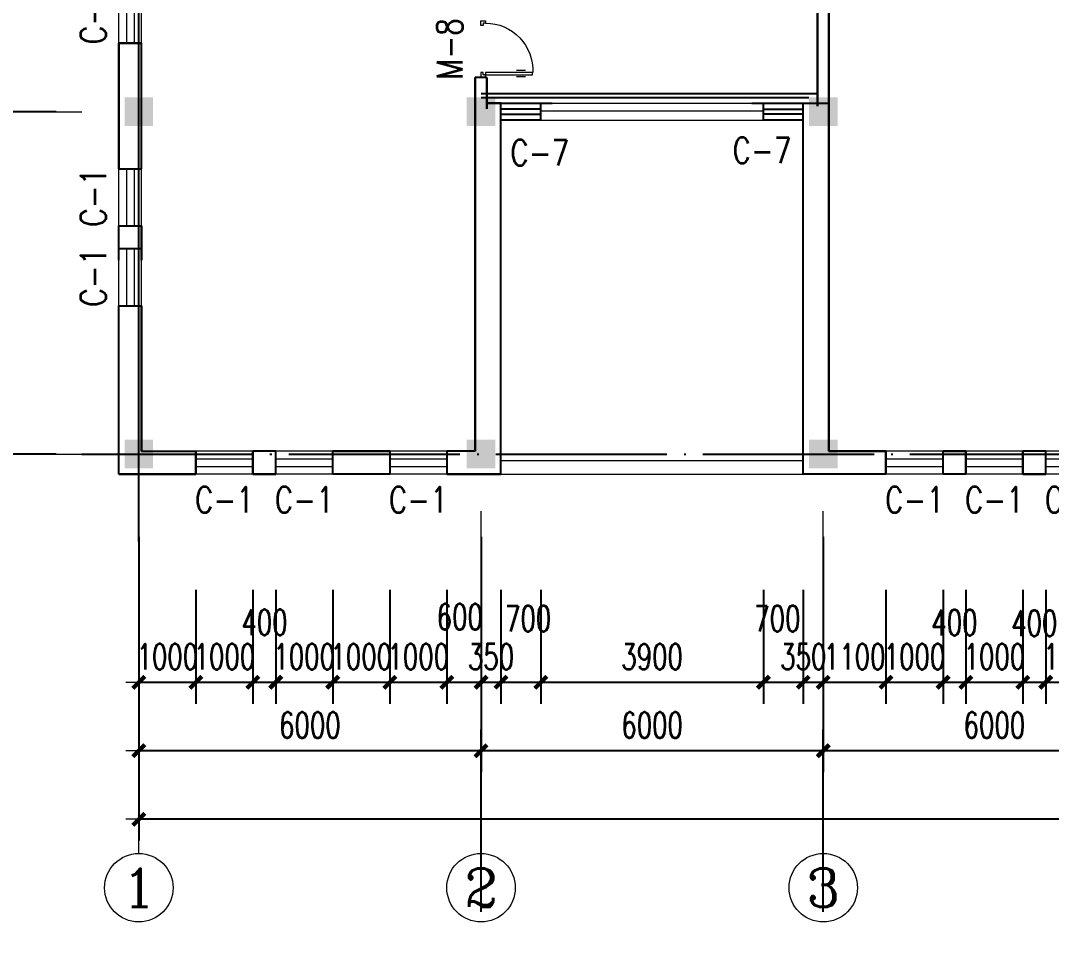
# Model space of a CAD drawing. Extents: x -220435 to 246757, y -381552 to -223577.
# Drawn here: x -38169 to -20097, y -356150 to -340082 of the extents above; entities that cross this region are included whole.
import ezdxf
from ezdxf.enums import TextEntityAlignment as Align

# ---------------------------------------------------------------- set-up
doc = ezdxf.new("R2010")
doc.units = 0
doc.header["$LTSCALE"] = 1500
doc.header["$MEASUREMENT"] = 0
doc.linetypes.add('DOTE', pattern=[2.42, 2, -0.2, 0.02, -0.2])
doc.layers.get('0').update_dxf_attribs({"linetype": 'CONTINUOUS'})
doc.layers.get('DEFPOINTS').update_dxf_attribs({"linetype": 'CONTINUOUS'})
for name, color, linetype in [('AXIS_TEXT', 7, 'CONTINUOUS'), ('COLUMN', 7, 'CONTINUOUS'), ('DOTE', 7, 'DOTE'), ('PUB_WALL', 7, 'CONTINUOUS'), ('WALL', 7, 'CONTINUOUS'), ('WINDOW_TEXT', 7, 'CONTINUOUS')]:
    doc.layers.add(name, color=color, linetype=linetype)
doc.layers.add('PUB_DIM', color=7, linetype='CONTINUOUS', lineweight=0)
doc.layers.add('WINDOW', color=7, linetype='CONTINUOUS', lineweight=0)
doc.styles.add('_SIMPLEX', font='SIMPLEX.shx', dxfattribs={"width": 0.8})
doc.styles.add('COMPLEX', font='COMPLEX')
doc.styles.add('DIM_FONT', font='TXT.shx', dxfattribs={"width": 0.7})
doc.styles.add('SIMPLEX', font='SIMPLEX.SHX')
doc.dimstyles.new('DIMN150', dxfattribs={"dimscale": 1.5, "dimtxt": 300, "dimasz": 1, "dimexe": 250, "dimexo": 300, "dimgap": 150, "dimtad": 1, "dimdec": 0, "dimzin": 0, "dimdsep": 46, "dimtxsty": 'DIM_FONT', "dimblk": '_DIMX', "dimcen": 0.09, "dimclrt": 7, "dimadec": 0, "dimazin": 0, "dimtfac": 1, "dimtdec": 0, "dimtix": 1, "dimtmove": 2, "dimatfit": 3, "dimldrblk": '_DIMX', "dimfxl": 1, "dimtolj": 1, "dimtzin": 0, "dimarcsym": 0})

# ---------------------------------------------------------------- blocks, each defined once
blk = doc.blocks.new('_DIMX')
blk.add_line((-150, 0), (150, 0))
at = {"const_width": 50}
blk.add_lwpolyline([(-70, -70), (70, 70)], dxfattribs=at)
blk = doc.blocks.new('*D920')
at = {"layer": 'DEFPOINTS', "color": 0, "lineweight": 20}
for p in [(-21597, -349609), (-20597, -349609), (-20597, -351679)]:
    blk.add_point(p, dxfattribs=at)
at = {"layer": 'PUB_DIM', "color": 0, "lineweight": -2}
for p, q in [((-21597, -350059), (-21597, -352054)), ((-20597, -350059), (-20597, -352054)), ((-21599, -351679), (-21600, -351679)), ((-21597, -351679), (-20597, -351679)), ((-20596, -351679), (-20594, -351679))]:
    blk.add_line(p, q, dxfattribs=at)
at = {"layer": 'PUB_DIM', "color": 0, "lineweight": -2, "xscale": 1.5, "yscale": 1.5, "zscale": 1.5}
blk.add_blockref('_DIMX', (-21597, -351679), dxfattribs=at)
at = {"layer": 'PUB_DIM', "color": 0, "lineweight": -2, "xscale": 1.5, "yscale": 1.5, "zscale": 1.5, "rotation": 180}
blk.add_blockref('_DIMX', (-20597, -351679), dxfattribs=at)
at = {"layer": 'PUB_DIM', "color": 7, "insert": (-21097, -351229), "char_height": 450, "attachment_point": 5, "style": 'DIM_FONT'}
blk.add_mtext('\\A1;1000', dxfattribs=at)
blk = doc.blocks.new('*D921')
at = {"layer": 'DEFPOINTS', "color": 0, "lineweight": 20}
for p in [(-21997, -349609), (-21597, -349609), (-21597, -351679)]:
    blk.add_point(p, dxfattribs=at)
at = {"layer": 'PUB_DIM', "color": 0, "lineweight": -2}
for p, q in [((-21997, -350059), (-21997, -352054)), ((-21597, -350059), (-21597, -352054)), ((-21999, -351679), (-22000, -351679)), ((-21997, -351679), (-21597, -351679)), ((-21596, -351679), (-21594, -351679))]:
    blk.add_line(p, q, dxfattribs=at)
at = {"layer": 'PUB_DIM', "color": 0, "lineweight": -2, "xscale": 1.5, "yscale": 1.5, "zscale": 1.5}
blk.add_blockref('_DIMX', (-21997, -351679), dxfattribs=at)
at = {"layer": 'PUB_DIM', "color": 0, "lineweight": -2, "xscale": 1.5, "yscale": 1.5, "zscale": 1.5, "rotation": 180}
blk.add_blockref('_DIMX', (-21597, -351679), dxfattribs=at)
at = {"layer": 'PUB_DIM', "color": 7, "insert": (-21797, -350632), "char_height": 450, "attachment_point": 5, "style": 'DIM_FONT'}
blk.add_mtext('\\A1;400', dxfattribs=at)
blk = doc.blocks.new('*D923')
at = {"layer": 'DEFPOINTS', "color": 0, "lineweight": 20}
for p in [(-24097, -348679), (-18097, -348679), (-24097, -352879)]:
    blk.add_point(p, dxfattribs=at)
at = {"layer": 'PUB_DIM', "color": 0, "lineweight": -2}
for p, q in [((-24097, -349129), (-24097, -353254)), ((-18097, -349129), (-18097, -353254)), ((-18099, -352879), (-24096, -352879))]:
    blk.add_line(p, q, dxfattribs=at)
at = {"layer": 'PUB_DIM', "color": 0, "lineweight": -2, "xscale": 1.5, "yscale": 1.5, "zscale": 1.5, "rotation": 180}
blk.add_blockref('_DIMX', (-24097, -352879), dxfattribs=at)
at = {"layer": 'PUB_DIM', "color": 0, "lineweight": -2, "xscale": 1.5, "yscale": 1.5, "zscale": 1.5}
blk.add_blockref('_DIMX', (-18097, -352879), dxfattribs=at)
at = {"layer": 'PUB_DIM', "color": 7, "insert": (-21097, -352429), "char_height": 450, "attachment_point": 5, "style": 'DIM_FONT'}
blk.add_mtext('\\A1;6000', dxfattribs=at)
blk = doc.blocks.new('*D926')
at = {"layer": 'DEFPOINTS', "color": 0, "lineweight": 20}
for p in [(-36097, -348679), (5903, -348679), (-36097, -354079)]:
    blk.add_point(p, dxfattribs=at)
at = {"layer": 'PUB_DIM', "color": 0, "lineweight": -2}
for p, q in [((-36097, -349129), (-36097, -354454)), ((5903, -349129), (5903, -354454)), ((5901, -354079), (-36096, -354079))]:
    blk.add_line(p, q, dxfattribs=at)
at = {"layer": 'PUB_DIM', "color": 0, "lineweight": -2, "xscale": 1.5, "yscale": 1.5, "zscale": 1.5, "rotation": 180}
blk.add_blockref('_DIMX', (-36097, -354079), dxfattribs=at)
at = {"layer": 'PUB_DIM', "color": 0, "lineweight": -2, "xscale": 1.5, "yscale": 1.5, "zscale": 1.5}
blk.add_blockref('_DIMX', (5903, -354079), dxfattribs=at)
at = {"layer": 'PUB_DIM', "color": 7, "insert": (-15097, -353629), "char_height": 450, "attachment_point": 5, "style": 'DIM_FONT'}
blk.add_mtext('\\A1;42000', dxfattribs=at)
blk = doc.blocks.new('*D927')
at = {"layer": 'DEFPOINTS', "color": 0, "lineweight": 20}
for p in [(-36097, -348679), (5903, -348679), (-36097, -354079)]:
    blk.add_point(p, dxfattribs=at)
at = {"layer": 'PUB_DIM', "color": 0, "lineweight": -2}
for p, q in [((-36097, -349129), (-36097, -354454)), ((5903, -349129), (5903, -354454)), ((5901, -354079), (-36096, -354079))]:
    blk.add_line(p, q, dxfattribs=at)
at = {"layer": 'PUB_DIM', "color": 0, "lineweight": -2, "xscale": 1.5, "yscale": 1.5, "zscale": 1.5, "rotation": 180}
blk.add_blockref('_DIMX', (-36097, -354079), dxfattribs=at)
at = {"layer": 'PUB_DIM', "color": 0, "lineweight": -2, "xscale": 1.5, "yscale": 1.5, "zscale": 1.5}
blk.add_blockref('_DIMX', (5903, -354079), dxfattribs=at)
at = {"layer": 'PUB_DIM', "color": 7, "insert": (-15097, -353629), "char_height": 450, "attachment_point": 5, "style": 'DIM_FONT'}
blk.add_mtext('\\A1;42000', dxfattribs=at)
blk = doc.blocks.new('*D930')
at = {"layer": 'DEFPOINTS', "color": 0, "lineweight": 20}
for p in [(-37097, -269089), (-46839, -347679), (-37097, -347679)]:
    blk.add_point(p, dxfattribs=at)
at = {"layer": 'PUB_DIM', "color": 0, "lineweight": -2}
for p, q in [((-37547, -269089), (-47214, -269089)), ((-46839, -269091), (-46839, -347678)), ((-37547, -347679), (-47214, -347679))]:
    blk.add_line(p, q, dxfattribs=at)
at = {"layer": 'PUB_DIM', "color": 0, "lineweight": -2, "xscale": 1.5, "yscale": 1.5, "zscale": 1.5}
for p, rotation in [((-46839, -269089), 90), ((-46839, -347679), 270)]:
    blk.add_blockref('_DIMX', p, dxfattribs=dict(at, rotation=rotation))
at = {"layer": 'PUB_DIM', "color": 7, "insert": (-47289, -308384), "char_height": 450, "attachment_point": 5, "rotation": 90, "style": 'DIM_FONT'}
blk.add_mtext('\\A1;78590', dxfattribs=at)
blk = doc.blocks.new('*D857')
at = {"layer": 'DEFPOINTS', "color": 0, "lineweight": 20}
for p in [(-37097, -341679), (-45639, -347679), (-37097, -347679)]:
    blk.add_point(p, dxfattribs=at)
at = {"layer": 'PUB_DIM', "color": 0, "lineweight": -2}
for p, q in [((-37547, -341679), (-46014, -341679)), ((-45639, -341681), (-45639, -347678)), ((-37547, -347679), (-46014, -347679))]:
    blk.add_line(p, q, dxfattribs=at)
at = {"layer": 'PUB_DIM', "color": 0, "lineweight": -2, "xscale": 1.5, "yscale": 1.5, "zscale": 1.5}
for p, rotation in [((-45639, -341679), 90), ((-45639, -347679), 270)]:
    blk.add_blockref('_DIMX', p, dxfattribs=dict(at, rotation=rotation))
at = {"layer": 'PUB_DIM', "color": 7, "insert": (-46089, -344679), "char_height": 450, "attachment_point": 5, "rotation": 90, "style": 'DIM_FONT'}
blk.add_mtext('\\A1;6000', dxfattribs=at)
blk = doc.blocks.new('*D858')
at = {"layer": 'DEFPOINTS', "color": 0, "lineweight": 20}
for p in [(-31697, -349609), (-30697, -349609), (-30697, -351679)]:
    blk.add_point(p, dxfattribs=at)
at = {"layer": 'PUB_DIM', "color": 0, "lineweight": -2}
for p, q in [((-31697, -350059), (-31697, -352054)), ((-30697, -350059), (-30697, -352054)), ((-31699, -351679), (-31700, -351679)), ((-31697, -351679), (-30697, -351679)), ((-30696, -351679), (-30694, -351679))]:
    blk.add_line(p, q, dxfattribs=at)
at = {"layer": 'PUB_DIM', "color": 0, "lineweight": -2, "xscale": 1.5, "yscale": 1.5, "zscale": 1.5}
blk.add_blockref('_DIMX', (-31697, -351679), dxfattribs=at)
at = {"layer": 'PUB_DIM', "color": 0, "lineweight": -2, "xscale": 1.5, "yscale": 1.5, "zscale": 1.5, "rotation": 180}
blk.add_blockref('_DIMX', (-30697, -351679), dxfattribs=at)
at = {"layer": 'PUB_DIM', "color": 7, "insert": (-31197, -351229), "char_height": 450, "attachment_point": 5, "style": 'DIM_FONT'}
blk.add_mtext('\\A1;1000', dxfattribs=at)
blk = doc.blocks.new('*D859')
at = {"layer": 'DEFPOINTS', "color": 0, "lineweight": 20}
for p in [(-32698, -349609), (-31697, -349609), (-31697, -351679)]:
    blk.add_point(p, dxfattribs=at)
at = {"layer": 'PUB_DIM', "color": 0, "lineweight": -2}
for p, q in [((-32698, -350059), (-32698, -352054)), ((-31697, -350059), (-31697, -352054)), ((-32699, -351679), (-32701, -351679)), ((-32698, -351679), (-31697, -351679)), ((-31696, -351679), (-31694, -351679))]:
    blk.add_line(p, q, dxfattribs=at)
at = {"layer": 'PUB_DIM', "color": 0, "lineweight": -2, "xscale": 1.5, "yscale": 1.5, "zscale": 1.5}
blk.add_blockref('_DIMX', (-32698, -351679), dxfattribs=at)
at = {"layer": 'PUB_DIM', "color": 0, "lineweight": -2, "xscale": 1.5, "yscale": 1.5, "zscale": 1.5, "rotation": 180}
blk.add_blockref('_DIMX', (-31697, -351679), dxfattribs=at)
at = {"layer": 'PUB_DIM', "color": 7, "insert": (-32197, -351229), "char_height": 450, "attachment_point": 5, "style": 'DIM_FONT'}
blk.add_mtext('\\A1;1000', dxfattribs=at)
blk = doc.blocks.new('*D860')
at = {"layer": 'DEFPOINTS', "color": 0, "lineweight": 20}
for p in [(-36097, -348679), (-30097, -348679), (-36097, -352879)]:
    blk.add_point(p, dxfattribs=at)
at = {"layer": 'PUB_DIM', "color": 0, "lineweight": -2}
for p, q in [((-36097, -349129), (-36097, -353254)), ((-30097, -349129), (-30097, -353254)), ((-30099, -352879), (-36096, -352879))]:
    blk.add_line(p, q, dxfattribs=at)
at = {"layer": 'PUB_DIM', "color": 0, "lineweight": -2, "xscale": 1.5, "yscale": 1.5, "zscale": 1.5, "rotation": 180}
blk.add_blockref('_DIMX', (-36097, -352879), dxfattribs=at)
at = {"layer": 'PUB_DIM', "color": 0, "lineweight": -2, "xscale": 1.5, "yscale": 1.5, "zscale": 1.5}
blk.add_blockref('_DIMX', (-30097, -352879), dxfattribs=at)
at = {"layer": 'PUB_DIM', "color": 7, "insert": (-33097, -352429), "char_height": 450, "attachment_point": 5, "style": 'DIM_FONT'}
blk.add_mtext('\\A1;6000', dxfattribs=at)
blk = doc.blocks.new('*D861')
at = {"layer": 'DEFPOINTS', "color": 0, "lineweight": 20}
for p in [(-36097, -348679), (-30097, -348679), (-36097, -352879)]:
    blk.add_point(p, dxfattribs=at)
at = {"layer": 'PUB_DIM', "color": 0, "lineweight": -2}
for p, q in [((-36097, -349129), (-36097, -353254)), ((-30097, -349129), (-30097, -353254)), ((-30099, -352879), (-36096, -352879))]:
    blk.add_line(p, q, dxfattribs=at)
at = {"layer": 'PUB_DIM', "color": 0, "lineweight": -2, "xscale": 1.5, "yscale": 1.5, "zscale": 1.5, "rotation": 180}
blk.add_blockref('_DIMX', (-36097, -352879), dxfattribs=at)
at = {"layer": 'PUB_DIM', "color": 0, "lineweight": -2, "xscale": 1.5, "yscale": 1.5, "zscale": 1.5}
blk.add_blockref('_DIMX', (-30097, -352879), dxfattribs=at)
at = {"layer": 'PUB_DIM', "color": 7, "insert": (-33097, -352429), "char_height": 450, "attachment_point": 5, "style": 'DIM_FONT'}
blk.add_mtext('\\A1;6000', dxfattribs=at)
blk = doc.blocks.new('_AXISO')
blk.add_circle((0, 0), 0.5)
at = {"layer": 'AXIS_TEXT', "style": 'COMPLEX', "width": 1.041667}
blk.add_attdef('A', text='', height=0.56, dxfattribs=at).set_placement((-0.25, -0.28), (0.25, -0.28), align=Align.FIT)
blk = doc.blocks.new('_WBLK')
for p, q in [((-0.5, 0.5), (0.5, 0.5)), ((0.5, 0.167), (-0.5, 0.167)), ((0.5, -0.167), (-0.5, -0.167)), ((-0.5, -0.5), (0.5, -0.5))]:
    blk.add_line(p, q)
at = {"layer": 'WINDOW_TEXT', "style": 'SIMPLEX', "flags": 9}
blk.add_attdef('A', text='', height=1, dxfattribs=at).set_placement((0, 1.5), align=Align.MIDDLE)
blk = doc.blocks.new('*D862')
at = {"layer": 'DEFPOINTS', "color": 0, "lineweight": 20}
for p in [(-33697, -349609), (-32698, -349609), (-32698, -351679)]:
    blk.add_point(p, dxfattribs=at)
at = {"layer": 'PUB_DIM', "color": 0, "lineweight": -2}
for p, q in [((-33697, -350059), (-33697, -352054)), ((-32698, -350059), (-32698, -352054)), ((-33699, -351679), (-33700, -351679)), ((-33697, -351679), (-32698, -351679)), ((-32696, -351679), (-32695, -351679))]:
    blk.add_line(p, q, dxfattribs=at)
at = {"layer": 'PUB_DIM', "color": 0, "lineweight": -2, "xscale": 1.5, "yscale": 1.5, "zscale": 1.5}
blk.add_blockref('_DIMX', (-33697, -351679), dxfattribs=at)
at = {"layer": 'PUB_DIM', "color": 0, "lineweight": -2, "xscale": 1.5, "yscale": 1.5, "zscale": 1.5, "rotation": 180}
blk.add_blockref('_DIMX', (-32698, -351679), dxfattribs=at)
at = {"layer": 'PUB_DIM', "color": 7, "insert": (-33197, -351229), "char_height": 450, "attachment_point": 5, "style": 'DIM_FONT'}
blk.add_mtext('\\A1;1000', dxfattribs=at)
blk = doc.blocks.new('*D863')
at = {"layer": 'DEFPOINTS', "color": 0, "lineweight": 20}
for p in [(-34097, -349609), (-33697, -349609), (-33697, -351679)]:
    blk.add_point(p, dxfattribs=at)
at = {"layer": 'PUB_DIM', "color": 0, "lineweight": -2}
for p, q in [((-34097, -350059), (-34097, -352054)), ((-33697, -350059), (-33697, -352054)), ((-34099, -351679), (-34100, -351679)), ((-34097, -351679), (-33697, -351679)), ((-33696, -351679), (-33694, -351679))]:
    blk.add_line(p, q, dxfattribs=at)
at = {"layer": 'PUB_DIM', "color": 0, "lineweight": -2, "xscale": 1.5, "yscale": 1.5, "zscale": 1.5}
blk.add_blockref('_DIMX', (-34097, -351679), dxfattribs=at)
at = {"layer": 'PUB_DIM', "color": 0, "lineweight": -2, "xscale": 1.5, "yscale": 1.5, "zscale": 1.5, "rotation": 180}
blk.add_blockref('_DIMX', (-33697, -351679), dxfattribs=at)
at = {"layer": 'PUB_DIM', "color": 7, "insert": (-33893, -350628), "char_height": 450, "attachment_point": 5, "style": 'DIM_FONT'}
blk.add_mtext('\\A1;400', dxfattribs=at)
blk = doc.blocks.new('*D864')
at = {"layer": 'DEFPOINTS', "color": 0, "lineweight": 20}
for p in [(-35097, -349609), (-34097, -349609), (-34097, -351679)]:
    blk.add_point(p, dxfattribs=at)
at = {"layer": 'PUB_DIM', "color": 0, "lineweight": -2}
for p, q in [((-35097, -350059), (-35097, -352054)), ((-34097, -350059), (-34097, -352054)), ((-35099, -351679), (-35100, -351679)), ((-35097, -351679), (-34097, -351679)), ((-34096, -351679), (-34094, -351679))]:
    blk.add_line(p, q, dxfattribs=at)
at = {"layer": 'PUB_DIM', "color": 0, "lineweight": -2, "xscale": 1.5, "yscale": 1.5, "zscale": 1.5}
blk.add_blockref('_DIMX', (-35097, -351679), dxfattribs=at)
at = {"layer": 'PUB_DIM', "color": 0, "lineweight": -2, "xscale": 1.5, "yscale": 1.5, "zscale": 1.5, "rotation": 180}
blk.add_blockref('_DIMX', (-34097, -351679), dxfattribs=at)
at = {"layer": 'PUB_DIM', "color": 7, "insert": (-34597, -351229), "char_height": 450, "attachment_point": 5, "style": 'DIM_FONT'}
blk.add_mtext('\\A1;1000', dxfattribs=at)
blk = doc.blocks.new('*D865')
at = {"layer": 'DEFPOINTS', "color": 0, "lineweight": 20}
for p in [(-36097, -349609), (-35097, -349609), (-35097, -351679)]:
    blk.add_point(p, dxfattribs=at)
at = {"layer": 'PUB_DIM', "color": 0, "lineweight": -2}
for p, q in [((-36097, -350059), (-36097, -352054)), ((-35097, -350059), (-35097, -352054)), ((-36099, -351679), (-36100, -351679)), ((-36097, -351679), (-35097, -351679)), ((-35096, -351679), (-35094, -351679))]:
    blk.add_line(p, q, dxfattribs=at)
at = {"layer": 'PUB_DIM', "color": 0, "lineweight": -2, "xscale": 1.5, "yscale": 1.5, "zscale": 1.5}
blk.add_blockref('_DIMX', (-36097, -351679), dxfattribs=at)
at = {"layer": 'PUB_DIM', "color": 0, "lineweight": -2, "xscale": 1.5, "yscale": 1.5, "zscale": 1.5, "rotation": 180}
blk.add_blockref('_DIMX', (-35097, -351679), dxfattribs=at)
at = {"layer": 'PUB_DIM', "color": 7, "insert": (-35597, -351229), "char_height": 450, "attachment_point": 5, "style": 'DIM_FONT'}
blk.add_mtext('\\A1;1000', dxfattribs=at)
blk = doc.blocks.new('_FZH')
blk.add_solid([(-0.5, -0.5), (0.5, -0.5), (-0.5, 0.5), (0.5, 0.5)])
blk = doc.blocks.new('*D866')
at = {"layer": 'DEFPOINTS', "color": 0, "lineweight": 20}
for p in [(-30097, -352879), (-30097, -356150), (-24097, -356150)]:
    blk.add_point(p, dxfattribs=at)
at = {"layer": 'PUB_DIM', "color": 0, "lineweight": -2}
for p, q in [((-30097, -355700), (-30097, -352504)), ((-24097, -355700), (-24097, -352504)), ((-24099, -352879), (-30096, -352879))]:
    blk.add_line(p, q, dxfattribs=at)
at = {"layer": 'PUB_DIM', "color": 0, "lineweight": -2, "xscale": 1.5, "yscale": 1.5, "zscale": 1.5, "rotation": 180}
blk.add_blockref('_DIMX', (-30097, -352879), dxfattribs=at)
at = {"layer": 'PUB_DIM', "color": 0, "lineweight": -2, "xscale": 1.5, "yscale": 1.5, "zscale": 1.5}
blk.add_blockref('_DIMX', (-24097, -352879), dxfattribs=at)
at = {"layer": 'PUB_DIM', "color": 7, "insert": (-27097, -352429), "char_height": 450, "attachment_point": 5, "style": 'DIM_FONT'}
blk.add_mtext('\\A1;6000', dxfattribs=at)
blk = doc.blocks.new('*D867')
at = {"layer": 'DEFPOINTS', "color": 0, "lineweight": 20}
for p in [(-29047, -349609), (-25147, -349609), (-25147, -351679)]:
    blk.add_point(p, dxfattribs=at)
at = {"layer": 'PUB_DIM', "color": 0, "lineweight": -2}
for p, q in [((-29047, -350059), (-29047, -352054)), ((-25147, -350059), (-25147, -352054)), ((-29046, -351679), (-25149, -351679))]:
    blk.add_line(p, q, dxfattribs=at)
at = {"layer": 'PUB_DIM', "color": 0, "lineweight": -2, "xscale": 1.5, "yscale": 1.5, "zscale": 1.5, "rotation": 180}
blk.add_blockref('_DIMX', (-29047, -351679), dxfattribs=at)
at = {"layer": 'PUB_DIM', "color": 0, "lineweight": -2, "xscale": 1.5, "yscale": 1.5, "zscale": 1.5}
blk.add_blockref('_DIMX', (-25147, -351679), dxfattribs=at)
at = {"layer": 'PUB_DIM', "color": 7, "insert": (-27097, -351229), "char_height": 450, "attachment_point": 5, "style": 'DIM_FONT'}
blk.add_mtext('\\A1;3900', dxfattribs=at)
blk = doc.blocks.new('*D868')
at = {"layer": 'DEFPOINTS', "color": 0, "lineweight": 20}
for p in [(-29747, -349609), (-29047, -349609), (-29047, -351679)]:
    blk.add_point(p, dxfattribs=at)
at = {"layer": 'PUB_DIM', "color": 0, "lineweight": -2}
for p, q in [((-29747, -350059), (-29747, -352054)), ((-29047, -350059), (-29047, -352054)), ((-29746, -351679), (-29049, -351679))]:
    blk.add_line(p, q, dxfattribs=at)
at = {"layer": 'PUB_DIM', "color": 0, "lineweight": -2, "xscale": 1.5, "yscale": 1.5, "zscale": 1.5, "rotation": 180}
blk.add_blockref('_DIMX', (-29747, -351679), dxfattribs=at)
at = {"layer": 'PUB_DIM', "color": 0, "lineweight": -2, "xscale": 1.5, "yscale": 1.5, "zscale": 1.5}
blk.add_blockref('_DIMX', (-29047, -351679), dxfattribs=at)
at = {"layer": 'PUB_DIM', "color": 7, "insert": (-29272, -350561), "char_height": 450, "attachment_point": 5, "style": 'DIM_FONT'}
blk.add_mtext('\\A1;700', dxfattribs=at)
blk = doc.blocks.new('*D869')
at = {"layer": 'DEFPOINTS', "color": 0, "lineweight": 20}
for p in [(-30097, -349609), (-29747, -349609), (-29747, -351679)]:
    blk.add_point(p, dxfattribs=at)
at = {"layer": 'PUB_DIM', "color": 0, "lineweight": -2}
for p, q in [((-30097, -350059), (-30097, -352054)), ((-29747, -350059), (-29747, -352054)), ((-30099, -351679), (-30100, -351679)), ((-30097, -351679), (-29747, -351679)), ((-29746, -351679), (-29744, -351679))]:
    blk.add_line(p, q, dxfattribs=at)
at = {"layer": 'PUB_DIM', "color": 0, "lineweight": -2, "xscale": 1.5, "yscale": 1.5, "zscale": 1.5}
blk.add_blockref('_DIMX', (-30097, -351679), dxfattribs=at)
at = {"layer": 'PUB_DIM', "color": 0, "lineweight": -2, "xscale": 1.5, "yscale": 1.5, "zscale": 1.5, "rotation": 180}
blk.add_blockref('_DIMX', (-29747, -351679), dxfattribs=at)
at = {"layer": 'PUB_DIM', "color": 7, "insert": (-29922, -351229), "char_height": 450, "attachment_point": 5, "style": 'DIM_FONT'}
blk.add_mtext('\\A1;350', dxfattribs=at)
blk = doc.blocks.new('*D870')
at = {"layer": 'DEFPOINTS', "color": 0, "lineweight": 20}
for p in [(-30697, -349609), (-30097, -349609), (-30097, -351679)]:
    blk.add_point(p, dxfattribs=at)
at = {"layer": 'PUB_DIM', "color": 0, "lineweight": -2}
for p, q in [((-30697, -350059), (-30697, -352054)), ((-30097, -350059), (-30097, -352054)), ((-30696, -351679), (-30099, -351679))]:
    blk.add_line(p, q, dxfattribs=at)
at = {"layer": 'PUB_DIM', "color": 0, "lineweight": -2, "xscale": 1.5, "yscale": 1.5, "zscale": 1.5, "rotation": 180}
blk.add_blockref('_DIMX', (-30697, -351679), dxfattribs=at)
at = {"layer": 'PUB_DIM', "color": 0, "lineweight": -2, "xscale": 1.5, "yscale": 1.5, "zscale": 1.5}
blk.add_blockref('_DIMX', (-30097, -351679), dxfattribs=at)
at = {"layer": 'PUB_DIM', "color": 7, "insert": (-30470, -350531), "char_height": 450, "attachment_point": 5, "style": 'DIM_FONT'}
blk.add_mtext('\\A1;600', dxfattribs=at)
blk = doc.blocks.new('*D871')
at = {"layer": 'DEFPOINTS', "color": 0, "lineweight": 20}
for p in [(-25147, -349609), (-24447, -349609), (-24447, -351679)]:
    blk.add_point(p, dxfattribs=at)
at = {"layer": 'PUB_DIM', "color": 0, "lineweight": -2}
for p, q in [((-25147, -350059), (-25147, -352054)), ((-24447, -350059), (-24447, -352054)), ((-25146, -351679), (-24449, -351679))]:
    blk.add_line(p, q, dxfattribs=at)
at = {"layer": 'PUB_DIM', "color": 0, "lineweight": -2, "xscale": 1.5, "yscale": 1.5, "zscale": 1.5, "rotation": 180}
blk.add_blockref('_DIMX', (-25147, -351679), dxfattribs=at)
at = {"layer": 'PUB_DIM', "color": 0, "lineweight": -2, "xscale": 1.5, "yscale": 1.5, "zscale": 1.5}
blk.add_blockref('_DIMX', (-24447, -351679), dxfattribs=at)
at = {"layer": 'PUB_DIM', "color": 7, "insert": (-24902, -350561), "char_height": 450, "attachment_point": 5, "style": 'DIM_FONT'}
blk.add_mtext('\\A1;700', dxfattribs=at)
blk = doc.blocks.new('*D872')
at = {"layer": 'DEFPOINTS', "color": 0, "lineweight": 20}
for p in [(-24447, -349609), (-24097, -349609), (-24097, -351679)]:
    blk.add_point(p, dxfattribs=at)
at = {"layer": 'PUB_DIM', "color": 0, "lineweight": -2}
for p, q in [((-24447, -350059), (-24447, -352054)), ((-24097, -350059), (-24097, -352054)), ((-24449, -351679), (-24450, -351679)), ((-24447, -351679), (-24097, -351679)), ((-24096, -351679), (-24094, -351679))]:
    blk.add_line(p, q, dxfattribs=at)
at = {"layer": 'PUB_DIM', "color": 0, "lineweight": -2, "xscale": 1.5, "yscale": 1.5, "zscale": 1.5}
blk.add_blockref('_DIMX', (-24447, -351679), dxfattribs=at)
at = {"layer": 'PUB_DIM', "color": 0, "lineweight": -2, "xscale": 1.5, "yscale": 1.5, "zscale": 1.5, "rotation": 180}
blk.add_blockref('_DIMX', (-24097, -351679), dxfattribs=at)
at = {"layer": 'PUB_DIM', "color": 7, "insert": (-24447, -351229), "char_height": 450, "attachment_point": 5, "style": 'DIM_FONT'}
blk.add_mtext('\\A1;350', dxfattribs=at)
blk = doc.blocks.new('*D873')
at = {"layer": 'DEFPOINTS', "color": 0, "lineweight": 20}
for p in [(-22997, -349609), (-21997, -349609), (-21997, -351679)]:
    blk.add_point(p, dxfattribs=at)
at = {"layer": 'PUB_DIM', "color": 0, "lineweight": -2}
for p, q in [((-22997, -350059), (-22997, -352054)), ((-21997, -350059), (-21997, -352054)), ((-22999, -351679), (-23000, -351679)), ((-22997, -351679), (-21997, -351679)), ((-21996, -351679), (-21994, -351679))]:
    blk.add_line(p, q, dxfattribs=at)
at = {"layer": 'PUB_DIM', "color": 0, "lineweight": -2, "xscale": 1.5, "yscale": 1.5, "zscale": 1.5}
blk.add_blockref('_DIMX', (-22997, -351679), dxfattribs=at)
at = {"layer": 'PUB_DIM', "color": 0, "lineweight": -2, "xscale": 1.5, "yscale": 1.5, "zscale": 1.5, "rotation": 180}
blk.add_blockref('_DIMX', (-21997, -351679), dxfattribs=at)
at = {"layer": 'PUB_DIM', "color": 7, "insert": (-22497, -351229), "char_height": 450, "attachment_point": 5, "style": 'DIM_FONT'}
blk.add_mtext('\\A1;1000', dxfattribs=at)
blk = doc.blocks.new('*D874')
at = {"layer": 'DEFPOINTS', "color": 0, "lineweight": 20}
for p in [(-24097, -349609), (-22997, -349609), (-22997, -351679)]:
    blk.add_point(p, dxfattribs=at)
at = {"layer": 'PUB_DIM', "color": 0, "lineweight": -2}
for p, q in [((-24097, -350059), (-24097, -352054)), ((-22997, -350059), (-22997, -352054)), ((-24099, -351679), (-24100, -351679)), ((-24097, -351679), (-22997, -351679)), ((-22996, -351679), (-22994, -351679))]:
    blk.add_line(p, q, dxfattribs=at)
at = {"layer": 'PUB_DIM', "color": 0, "lineweight": -2, "xscale": 1.5, "yscale": 1.5, "zscale": 1.5}
blk.add_blockref('_DIMX', (-24097, -351679), dxfattribs=at)
at = {"layer": 'PUB_DIM', "color": 0, "lineweight": -2, "xscale": 1.5, "yscale": 1.5, "zscale": 1.5, "rotation": 180}
blk.add_blockref('_DIMX', (-22997, -351679), dxfattribs=at)
at = {"layer": 'PUB_DIM', "color": 7, "insert": (-23547, -351229), "char_height": 450, "attachment_point": 5, "style": 'DIM_FONT'}
blk.add_mtext('\\A1;1100', dxfattribs=at)
blk = doc.blocks.new('*D916')
at = {"layer": 'DEFPOINTS', "color": 0, "lineweight": 20}
for p in [(-37097, -335679), (-45639, -341679), (-37097, -341679)]:
    blk.add_point(p, dxfattribs=at)
at = {"layer": 'PUB_DIM', "color": 0, "lineweight": -2}
for p, q in [((-37547, -335679), (-46014, -335679)), ((-45639, -335681), (-45639, -341678)), ((-37547, -341679), (-46014, -341679))]:
    blk.add_line(p, q, dxfattribs=at)
at = {"layer": 'PUB_DIM', "color": 0, "lineweight": -2, "xscale": 1.5, "yscale": 1.5, "zscale": 1.5}
for p, rotation in [((-45639, -335679), 90), ((-45639, -341679), 270)]:
    blk.add_blockref('_DIMX', p, dxfattribs=dict(at, rotation=rotation))
at = {"layer": 'PUB_DIM', "color": 7, "insert": (-46089, -338679), "char_height": 450, "attachment_point": 5, "rotation": 90, "style": 'DIM_FONT'}
blk.add_mtext('\\A1;6000', dxfattribs=at)
blk = doc.blocks.new('M_A23MCU')
for p, q in [((-0.454, 0.081), (-0.454, 0.905)), ((-0.454, 0.905), (-0.413, 0.905)), ((-0.413, 0.905), (-0.413, 0.081)), ((-0.489, 0.782), (-0.489, 0.624)), ((-0.378, 0.782), (-0.378, 0.624)), ((-0.495, -0.002), (-0.495, 0.081)), ((-0.495, 0.081), (-0.454, 0.081)), ((-0.413, 0.081), (-0.454, 0.081)), ((-0.454, 0.081), (-0.454, 0.039)), ((-0.454, 0.039), (-0.413, 0.039)), ((-0.413, 0.039), (-0.413, -0.002)), ((0.412, 0.039), (0.412, -0.002)), ((0.453, 0.039), (0.412, 0.039)), ((0.453, 0.081), (0.453, 0.039)), ((0.494, 0.081), (0.453, 0.081)), ((0.494, -0.002), (0.494, 0.081)), ((-0.413, -0.002), (-0.495, -0.002)), ((-0.495, -0.002), (-0.495, -0.002)), ((0.412, -0.002), (0.494, -0.002)), ((0.494, -0.002), (0.494, -0.002))]:
    blk.add_line(p, q)
blk.add_arc((-0.372, 0.082), 0.825, 359.9283, 92.866)
blk = doc.blocks.new('*D933')
at = {"layer": 'DEFPOINTS', "color": 0, "lineweight": 20}
for p in [(-20197, -349609), (-19197, -349609), (-19197, -351679)]:
    blk.add_point(p, dxfattribs=at)
at = {"layer": 'PUB_DIM', "color": 0, "lineweight": -2}
for p, q in [((-20197, -350059), (-20197, -352054)), ((-19197, -350059), (-19197, -352054)), ((-20199, -351679), (-20200, -351679)), ((-20197, -351679), (-19197, -351679)), ((-19196, -351679), (-19194, -351679))]:
    blk.add_line(p, q, dxfattribs=at)
at = {"layer": 'PUB_DIM', "color": 0, "lineweight": -2, "xscale": 1.5, "yscale": 1.5, "zscale": 1.5}
blk.add_blockref('_DIMX', (-20197, -351679), dxfattribs=at)
at = {"layer": 'PUB_DIM', "color": 0, "lineweight": -2, "xscale": 1.5, "yscale": 1.5, "zscale": 1.5, "rotation": 180}
blk.add_blockref('_DIMX', (-19197, -351679), dxfattribs=at)
at = {"layer": 'PUB_DIM', "color": 7, "insert": (-19697, -351229), "char_height": 450, "attachment_point": 5, "style": 'DIM_FONT'}
blk.add_mtext('\\A1;1000', dxfattribs=at)
blk = doc.blocks.new('*D934')
at = {"layer": 'DEFPOINTS', "color": 0, "lineweight": 20}
for p in [(-20597, -349609), (-20197, -349609), (-20197, -351679)]:
    blk.add_point(p, dxfattribs=at)
at = {"layer": 'PUB_DIM', "color": 0, "lineweight": -2}
for p, q in [((-20597, -350059), (-20597, -352054)), ((-20197, -350059), (-20197, -352054)), ((-20599, -351679), (-20600, -351679)), ((-20597, -351679), (-20197, -351679)), ((-20196, -351679), (-20194, -351679))]:
    blk.add_line(p, q, dxfattribs=at)
at = {"layer": 'PUB_DIM', "color": 0, "lineweight": -2, "xscale": 1.5, "yscale": 1.5, "zscale": 1.5}
blk.add_blockref('_DIMX', (-20597, -351679), dxfattribs=at)
at = {"layer": 'PUB_DIM', "color": 0, "lineweight": -2, "xscale": 1.5, "yscale": 1.5, "zscale": 1.5, "rotation": 180}
blk.add_blockref('_DIMX', (-20197, -351679), dxfattribs=at)
at = {"layer": 'PUB_DIM', "color": 7, "insert": (-20397, -350644), "char_height": 450, "attachment_point": 5, "style": 'DIM_FONT'}
blk.add_mtext('\\A1;400', dxfattribs=at)

msp = doc.modelspace()

# ---------------------------------------------------------------- linework, layer by layer
at = {"linetype": 'ByBlock'}
for p, q in [((-30097.1, -341359.3), (-24197.1, -341359.3)), ((-30097.1, -341429.3), (-24347.1, -341429.3))]:
    msp.add_line(p, q, dxfattribs=at)
for p, q in [((-29747.1, -341529.3), (-28847.1, -341529.3)), ((-25347.1, -341529.3), (-24447.1, -341529.3)), ((-29047.1, -341632.3), (-29747.1, -341632.3)), ((-29747.1, -341721.3), (-29047.1, -341721.3)), ((-24447.1, -341642.8), (-25147.1, -341642.8)), ((-24447.1, -341721.5), (-25147.1, -341721.5)), ((-29047.1, -341829.3), (-29747.1, -341829.3)), ((-24447.1, -341828.3), (-25147.1, -341828.3))]:
    msp.add_line(p, q)
at = {"layer": 'DOTE'}
for p, q in [((-36097.1, -348513.9), (-36097.1, -267923.9)), ((-36097.1, -349213.9), (-36097.1, -268623.9)), ((-37097.1, -347679.3), (5872.9, -347679.3))]:
    msp.add_line(p, q, dxfattribs=at)
at = {"layer": 'PUB_DIM'}
for p, q in [((-48338.8, -341679.3), (-37097.1, -341679.3)), ((-48338.8, -347679.3), (-37097.1, -347679.3)), ((-36097.1, -354679.3), (-36097.1, -348679.3)), ((-36097.1, -354679.3), (-36097.1, -348679.3)), ((-30097.1, -354679.3), (-30097.1, -348679.3)), ((-30097.1, -354679.3), (-30097.1, -348679.3)), ((-24097.1, -354679.3), (-24097.1, -348679.3)), ((-24097.1, -354679.3), (-24097.1, -348679.3)), ((-36097.1, -352879.3), (-36097.1, -351679.3))]:
    msp.add_line(p, q, dxfattribs=at)
at = {"layer": 'PUB_WALL'}
for p, q in [((-24197.1, -332479.3), (-24197.1, -341579.3)), ((-24197.1, -341579.3), (-24197.1, -332479.3)), ((-23997.1, -347629.3), (-23997.1, -332479.3)), ((-23997.1, -332479.3), (-23997.1, -347629.3)), ((-36447.1, -342679.3), (-36447.1, -340479.3)), ((-36447.1, -340479.3), (-36047.1, -340479.3)), ((-36447.1, -340479.3), (-36447.1, -342679.3)), ((-36047.1, -340479.3), (-36447.1, -340479.3)), ((-36047.1, -342679.3), (-36047.1, -340479.3)), ((-36047.1, -342679.3), (-36047.1, -340479.3)), ((-30197.1, -347629.3), (-30197.1, -341079.3)), ((-29997.1, -341079.3), (-30197.1, -341079.3)), ((-29997.1, -341079.3), (-30197.1, -341079.3)), ((-30197.1, -341079.3), (-30197.1, -347629.3)), ((-29997.1, -341079.3), (-29997.1, -341629.3)), ((-29997.1, -341629.3), (-29997.1, -341079.3)), ((-29997.1, -341529.3), (-29747.1, -341529.3)), ((-29747.1, -341529.3), (-29997.1, -341529.3)), ((-29747.1, -341929.3), (-29747.1, -341529.3)), ((-29747.1, -341929.3), (-29747.1, -341529.3)), ((-29047.1, -341828.3), (-29047.1, -341529.3)), ((-29047.1, -341828.3), (-29047.1, -341529.3)), ((-25147.1, -341828.3), (-25147.1, -341529.3)), ((-25147.1, -341828.3), (-25147.1, -341529.3)), ((-24447.1, -341929.3), (-24447.1, -341529.3)), ((-24447.1, -341529.3), (-23997.1, -341529.3)), ((-24447.1, -341929.3), (-24447.1, -341529.3)), ((-24447.1, -341529.3), (-23997.1, -341529.3)), ((-29747.1, -348029.3), (-29747.1, -341629.3)), ((-29747.1, -348029.3), (-29747.1, -341629.3)), ((-24447.1, -348029.3), (-24447.1, -341629.3)), ((-24447.1, -348029.3), (-24447.1, -341629.3)), ((-36447.1, -342679.3), (-36047.1, -342679.3)), ((-36447.1, -342679.3), (-36047.1, -342679.3)), ((-36447.1, -343679.3), (-36047.1, -343679.3)), ((-36447.1, -344279.3), (-36447.1, -343679.3)), ((-36447.1, -344279.3), (-36447.1, -343679.3)), ((-36447.1, -343679.3), (-36047.1, -343679.3)), ((-36047.1, -344279.3), (-36047.1, -343679.3)), ((-36047.1, -343679.3), (-36047.1, -344279.3)), ((-36047.1, -344079.3), (-36447.1, -344079.3)), ((-36047.1, -344079.3), (-36447.1, -344079.3)), ((-36447.1, -348029.3), (-36447.1, -345079.3)), ((-36447.1, -345079.3), (-36047.1, -345079.3)), ((-36447.1, -348029.3), (-36447.1, -345079.3)), ((-36447.1, -345079.3), (-36047.1, -345079.3)), ((-36047.1, -347629.3), (-36047.1, -345079.3)), ((-36047.1, -345079.3), (-36047.1, -347629.3)), ((-36047.1, -347629.3), (-35097.3, -347629.3)), ((-36047.1, -347629.3), (-35097.3, -347629.3)), ((-35097.3, -348029.3), (-35097.3, -347629.3)), ((-35097.3, -347629.3), (-35097.3, -348029.3)), ((-33697.3, -347629.3), (-34097.3, -347629.3)), ((-34097.3, -348029.3), (-34097.3, -347629.3)), ((-33697.3, -347629.3), (-34097.3, -347629.3)), ((-34097.3, -347629.3), (-34097.3, -348029.3)), ((-33697.3, -348029.3), (-33697.3, -347629.3)), ((-33697.3, -348029.3), (-33697.3, -347629.3)), ((-31697.1, -347629.3), (-32697.3, -347629.3)), ((-32697.3, -348029.3), (-32697.3, -347629.3)), ((-32697.3, -348029.3), (-32697.3, -347629.3)), ((-32697.3, -347629.3), (-31697.1, -347629.3)), ((-31697.1, -347629.3), (-31697.1, -348029.3)), ((-31697.1, -347629.3), (-31697.1, -348029.3)), ((-30697.1, -347629.3), (-30697.1, -348029.3)), ((-30197.1, -347629.3), (-30697.1, -347629.3)), ((-30197.1, -347629.3), (-30697.1, -347629.3)), ((-30697.1, -347629.3), (-30697.1, -348029.3)), ((-22997.1, -347629.3), (-23997.1, -347629.3)), ((-23997.1, -347629.3), (-22997.1, -347629.3)), ((-22997.1, -348029.3), (-22997.1, -347629.3)), ((-22997.1, -347629.3), (-22997.1, -348029.3)), ((-21597.1, -347629.3), (-21997.1, -347629.3)), ((-21997.1, -348029.3), (-21997.1, -347629.3)), ((-21997.1, -348029.3), (-21997.1, -347629.3)), ((-21997.1, -347629.3), (-21597.1, -347629.3)), ((-21597.1, -348029.3), (-21597.1, -347629.3)), ((-21597.1, -347629.3), (-21597.1, -348029.3)), ((-20197.1, -347629.3), (-20597.1, -347629.3)), ((-20597.1, -348029.3), (-20597.1, -347629.3)), ((-20197.1, -347629.3), (-20597.1, -347629.3)), ((-20597.1, -347629.3), (-20597.1, -348029.3)), ((-20197.1, -348029.3), (-20197.1, -347629.3)), ((-20197.1, -348029.3), (-20197.1, -347629.3)), ((-36447.1, -348029.3), (-35097.3, -348029.3)), ((-35097.3, -348029.3), (-36447.1, -348029.3)), ((-33697.3, -348029.3), (-34097.3, -348029.3)), ((-34097.3, -348029.3), (-33697.3, -348029.3)), ((-31697.1, -348029.3), (-32697.3, -348029.3)), ((-31697.1, -348029.3), (-32697.3, -348029.3)), ((-29747.1, -348029.3), (-30697.1, -348029.3)), ((-30697.1, -348029.3), (-29747.1, -348029.3)), ((-22997.1, -348029.3), (-24447.1, -348029.3)), ((-22997.1, -348029.3), (-24447.1, -348029.3)), ((-21597.1, -348029.3), (-21997.1, -348029.3)), ((-21597.1, -348029.3), (-21997.1, -348029.3)), ((-20197.1, -348029.3), (-20597.1, -348029.3)), ((-20597.1, -348029.3), (-20197.1, -348029.3))]:
    msp.add_line(p, q, dxfattribs=at)
at = {"layer": 'WALL'}
for p, q in [((-24197.1, -332479.3), (-24197.1, -341579.3)), ((-23997.1, -347629.3), (-23997.1, -332479.3)), ((-36447.1, -342679.3), (-36447.1, -340479.3)), ((-36447.1, -340479.3), (-36047.1, -340479.3)), ((-36047.1, -342679.3), (-36047.1, -340479.3)), ((-30197.1, -347629.3), (-30197.1, -341079.3)), ((-29997.1, -341079.3), (-30197.1, -341079.3)), ((-29997.1, -341079.3), (-29997.1, -341629.3)), ((-29997.1, -341529.3), (-29747.1, -341529.3)), ((-29747.1, -341929.3), (-29747.1, -341529.3)), ((-29047.1, -341828.3), (-29047.1, -341529.3)), ((-25147.1, -341828.3), (-25147.1, -341529.3)), ((-24447.1, -341929.3), (-24447.1, -341529.3)), ((-24447.1, -341529.3), (-23997.1, -341529.3)), ((-29747.1, -348029.3), (-29747.1, -341629.3)), ((-24447.1, -348029.3), (-24447.1, -341629.3)), ((-36447.1, -342679.3), (-36047.1, -342679.3)), ((-36447.1, -343679.3), (-36047.1, -343679.3)), ((-36447.1, -344279.3), (-36447.1, -343679.3)), ((-36047.1, -344279.3), (-36047.1, -343679.3)), ((-36047.1, -344079.3), (-36447.1, -344079.3)), ((-36447.1, -348029.3), (-36447.1, -345079.3)), ((-36447.1, -345079.3), (-36047.1, -345079.3)), ((-36047.1, -347629.3), (-36047.1, -345079.3)), ((-36047.1, -347629.3), (-35097.3, -347629.3)), ((-35097.3, -348029.3), (-35097.3, -347629.3)), ((-33697.3, -347629.3), (-34097.3, -347629.3)), ((-34097.3, -348029.3), (-34097.3, -347629.3)), ((-33697.3, -348029.3), (-33697.3, -347629.3)), ((-31697.1, -347629.3), (-32697.3, -347629.3)), ((-32697.3, -348029.3), (-32697.3, -347629.3)), ((-31697.1, -347629.3), (-31697.1, -348029.3)), ((-30697.1, -347629.3), (-30697.1, -348029.3)), ((-30197.1, -347629.3), (-30697.1, -347629.3)), ((-22997.1, -347629.3), (-23997.1, -347629.3)), ((-22997.1, -348029.3), (-22997.1, -347629.3)), ((-21597.1, -347629.3), (-21997.1, -347629.3)), ((-21997.1, -348029.3), (-21997.1, -347629.3)), ((-21597.1, -348029.3), (-21597.1, -347629.3)), ((-20197.1, -347629.3), (-20597.1, -347629.3)), ((-20597.1, -348029.3), (-20597.1, -347629.3)), ((-20197.1, -348029.3), (-20197.1, -347629.3)), ((-36447.1, -348029.3), (-35097.3, -348029.3)), ((-33697.3, -348029.3), (-34097.3, -348029.3)), ((-31697.1, -348029.3), (-32697.3, -348029.3)), ((-29747.1, -348029.3), (-30697.1, -348029.3)), ((-22997.1, -348029.3), (-24447.1, -348029.3)), ((-21597.1, -348029.3), (-21997.1, -348029.3)), ((-20197.1, -348029.3), (-20597.1, -348029.3))]:
    msp.add_line(p, q, dxfattribs=at)
at = {"layer": 'WINDOW'}
for p, q in [((-29047.1, -341529.3), (-25147.1, -341529.3)), ((-29047.1, -341662.7), (-25147.1, -341662.7)), ((-29047.1, -341828.3), (-25147.1, -341828.3)), ((-29747.1, -347789.3), (-24447.1, -347789.3)), ((-29747.1, -348029.3), (-24447.1, -348029.3))]:
    msp.add_line(p, q, dxfattribs=at)

# ---------------------------------------------------------------- block references
at = {"layer": 'COLUMN', "xscale": 500, "yscale": 500, "zscale": 500}
for p in [(-36097.1, -341679.3), (-30097.1, -341679.3), (-24097.1, -341679.3), (-36097.1, -347679.3), (-30097.1, -347679.3), (-24097.1, -347679.3)]:
    msp.add_blockref('_FZH', p, dxfattribs=at)
at = {"layer": 'PUB_DIM'}
ref = msp.add_blockref('_AXISO', (-36097.1, -355279.3), dxfattribs=dict(at, xscale=1200, yscale=1200, zscale=1200))
ref.add_attrib('A', '1', dxfattribs={"layer": 'AXIS_TEXT', "height": 672, "style": 'COMPLEX', "width": 2.083333}).set_placement((-36397.1, -355615.3), (-35797.1, -355615.3), align=Align.FIT)
ref = msp.add_blockref('_AXISO', (-36097.1, -355279.3), dxfattribs=dict(at, xscale=1200, yscale=1200, zscale=1200))
ref.add_attrib('A', '1', dxfattribs={"layer": 'AXIS_TEXT', "height": 672, "style": 'COMPLEX', "width": 2.083333}).set_placement((-36397.1, -355615.3), (-35797.1, -355615.3), align=Align.FIT)
ref = msp.add_blockref('_AXISO', (-30097.1, -355279.3), dxfattribs=dict(at, xscale=1200, yscale=1200, zscale=1200))
ref.add_attrib('A', '2', dxfattribs={"layer": 'AXIS_TEXT', "height": 672, "style": 'COMPLEX', "width": 1.339286}).set_placement((-30397.1, -355615.3), (-29797.1, -355615.3), align=Align.FIT)
ref = msp.add_blockref('_AXISO', (-30097.1, -355279.3), dxfattribs=dict(at, xscale=1200, yscale=1200, zscale=1200))
ref.add_attrib('A', '2', dxfattribs={"layer": 'AXIS_TEXT', "height": 672, "style": 'COMPLEX', "width": 1.339286}).set_placement((-30397.1, -355615.3), (-29797.1, -355615.3), align=Align.FIT)
ref = msp.add_blockref('_AXISO', (-24097.1, -355279.3), dxfattribs=dict(at, xscale=1200, yscale=1200, zscale=1200))
ref.add_attrib('A', '3', dxfattribs={"layer": 'AXIS_TEXT', "height": 672, "style": 'COMPLEX', "width": 1.339286}).set_placement((-24397.1, -355615.3), (-23797.1, -355615.3), align=Align.FIT)
ref = msp.add_blockref('_AXISO', (-24097.1, -355279.3), dxfattribs=dict(at, xscale=1200, yscale=1200, zscale=1200))
ref.add_attrib('A', '3', dxfattribs={"layer": 'AXIS_TEXT', "height": 672, "style": 'COMPLEX', "width": 1.339286}).set_placement((-24397.1, -355615.3), (-23797.1, -355615.3), align=Align.FIT)
at = {"layer": 'WINDOW'}
ref = msp.add_blockref('_WBLK', (-36247.1, -339979.3), dxfattribs=dict(at, xscale=1000, yscale=400, zscale=1000, rotation=90))
ref.add_attrib('A', 'C-1', dxfattribs={"layer": 'WINDOW_TEXT', "height": 450, "rotation": 90, "style": '_SIMPLEX', "width": 0.8, "flags": 8}).set_placement((-36897.1, -339979.3), align=Align.MIDDLE)
ref = msp.add_blockref('M_A23MCU', (-30097.1, -340579.3), dxfattribs=dict(at, xscale=1000, yscale=-1000, zscale=1000, rotation=90))
ref.add_attrib('A', 'M-8', dxfattribs={"layer": 'WINDOW_TEXT', "height": 450, "rotation": 90, "style": '_SIMPLEX', "width": 0.8, "flags": 8}).set_placement((-30647.1, -340579.3), align=Align.MIDDLE)
ref = msp.add_blockref('_WBLK', (-36247.1, -343179.3), dxfattribs=dict(at, xscale=1000, yscale=400, zscale=1000, rotation=90))
ref.add_attrib('A', 'C-1', dxfattribs={"layer": 'WINDOW_TEXT', "height": 450, "rotation": 90, "style": '_SIMPLEX', "width": 0.8, "flags": 8}).set_placement((-36897.1, -343179.3), align=Align.MIDDLE)
ref = msp.add_blockref('_WBLK', (-36247.1, -344579.3), dxfattribs=dict(at, xscale=1000, yscale=400, zscale=1000, rotation=90))
ref.add_attrib('A', 'C-1', dxfattribs={"layer": 'WINDOW_TEXT', "height": 450, "rotation": 90, "style": '_SIMPLEX', "width": 0.8, "flags": 8}).set_placement((-36897.1, -344579.3), align=Align.MIDDLE)
ref = msp.add_blockref('_WBLK', (-34597.3, -347829.3), dxfattribs=dict(at, xscale=1000, yscale=400, zscale=1000, rotation=180))
ref.add_attrib('A', 'C-1', dxfattribs={"layer": 'WINDOW_TEXT', "height": 450, "style": '_SIMPLEX', "width": 0.8, "flags": 8}).set_placement((-34597.3, -348479.3), align=Align.MIDDLE)
ref = msp.add_blockref('_WBLK', (-33197.3, -347829.3), dxfattribs=dict(at, xscale=1000, yscale=400, zscale=1000, rotation=180))
ref.add_attrib('A', 'C-1', dxfattribs={"layer": 'WINDOW_TEXT', "height": 450, "style": '_SIMPLEX', "width": 0.8, "flags": 8}).set_placement((-33197.3, -348479.3), align=Align.MIDDLE)
ref = msp.add_blockref('_WBLK', (-31197.1, -347829.3), dxfattribs=dict(at, xscale=1000, yscale=400, zscale=1000, rotation=180))
ref.add_attrib('A', 'C-1', dxfattribs={"layer": 'WINDOW_TEXT', "height": 450, "style": '_SIMPLEX', "width": 0.8, "flags": 8}).set_placement((-31197.1, -348479.3), align=Align.MIDDLE)
ref = msp.add_blockref('_WBLK', (-22497.1, -347829.3), dxfattribs=dict(at, xscale=1000, yscale=400, zscale=1000, rotation=180))
ref.add_attrib('A', 'C-1', dxfattribs={"layer": 'WINDOW_TEXT', "height": 450, "style": '_SIMPLEX', "width": 0.8, "flags": 8}).set_placement((-22497.1, -348479.3), align=Align.MIDDLE)
ref = msp.add_blockref('_WBLK', (-21097.1, -347829.3), dxfattribs=dict(at, xscale=1000, yscale=400, zscale=1000, rotation=180))
ref.add_attrib('A', 'C-1', dxfattribs={"layer": 'WINDOW_TEXT', "height": 450, "style": '_SIMPLEX', "width": 0.8, "flags": 8}).set_placement((-21097.1, -348479.3), align=Align.MIDDLE)
ref = msp.add_blockref('_WBLK', (-19697.1, -347829.3), dxfattribs=dict(at, xscale=1000, yscale=400, zscale=1000, rotation=180))
ref.add_attrib('A', 'C-1', dxfattribs={"layer": 'WINDOW_TEXT', "height": 450, "style": '_SIMPLEX', "width": 0.8, "flags": 8}).set_placement((-19697.1, -348479.3), align=Align.MIDDLE)

# ---------------------------------------------------------------- texts
at = {"layer": 'WINDOW', "style": 'SIMPLEX', "width": 0.8}
for p in [(-29584.7, -342621.2), (-25688.4, -342580.7)]:
    msp.add_text('C-7', height=450, dxfattribs=at).set_placement(p)

# ---------------------------------------------------------------- dimensions: what is measured, and where the dimension line sits
at = {"layer": 'PUB_DIM'}
for p1, p2, distance, picture, middle in [((-37097.1, -269089.3), (-37097.1, -347679.3), -9741.7, '*D930', (-47288.8, -308384.3)), ((5902.9, -348679.3), (-36097.1, -348679.3), 5400, '*D926', (-15097.1, -353629.3)), ((5902.9, -348679.3), (-36097.1, -348679.3), 5400, '*D927', (-15097.1, -353629.3)), ((-36097.1, -349609.1), (-35097.4, -349609.1), -2070.2, '*D865', (-35597.2, -351229.3)), ((-35097.4, -349609.1), (-34097.4, -349609.1), -2070.2, '*D864', (-34597.4, -351229.3)), ((-33697.3, -349609.1), (-32697.6, -349609.1), -2070.2, '*D862', (-33197.5, -351229.3)), ((-31697.1, -349609.1), (-30697.1, -349609.1), -2070.2, '*D858', (-31197.1, -351229.3)), ((-30097.1, -349609.1), (-29747.1, -349609.1), -2070.2, '*D869', (-29922.1, -351229.3)), ((-29047.1, -349609.1), (-25147.1, -349609.1), -2070.2, '*D867', (-27097.1, -351229.3)), ((-24097.1, -349609.1), (-22997.1, -349609.1), -2070.2, '*D874', (-23547.1, -351229.3)), ((-22997.1, -349609.1), (-21997.1, -349609.1), -2070.2, '*D873', (-22497.1, -351229.3)), ((-21597.1, -349609.1), (-20597.1, -349609.1), -2070.2, '*D920', (-21097.1, -351229.3)), ((-20197.1, -349609.1), (-19197.1, -349609.1), -2070.2, '*D933', (-19697.1, -351229.3))]:
    dim = msp.add_aligned_dim(p1=p1, p2=p2, distance=distance, dimstyle='DIMN150', dxfattribs=at)
    dim.commit()
    dim.dimension.update_dxf_attribs({"geometry": picture, "text_midpoint": middle})
for base, p1, p2, picture, middle in [((-45638.8, -341679.3), (-37097.1, -335679.3), (-37097.1, -341679.3), '*D916', (-46088.8, -338679.3)), ((-45638.8, -347679.3), (-37097.1, -341679.3), (-37097.1, -347679.3), '*D857', (-46088.8, -344679.3))]:
    dim = msp.add_linear_dim(base=base, p1=p1, p2=p2, angle=90, dimstyle='DIMN150', dxfattribs=at)
    dim.commit()
    dim.dimension.update_dxf_attribs({"geometry": picture, "text_midpoint": middle})
for base, p1, p2, picture, middle in [((-36097.1, -352879.3), (-30097.1, -348679.3), (-36097.1, -348679.3), '*D860', (-33097.1, -352429.3)), ((-36097.1, -352879.3), (-30097.1, -348679.3), (-36097.1, -348679.3), '*D861', (-33097.1, -352429.3)), ((-24097.1, -352879.3), (-18097.1, -348679.3), (-24097.1, -348679.3), '*D923', (-21097.1, -352429.3)), ((-30097.1, -352879.3), (-24097.1, -356149.6), (-30097.1, -356149.6), '*D866', (-27097.1, -352429.3))]:
    dim = msp.add_linear_dim(base=base, p1=p1, p2=p2, dimstyle='DIMN150', dxfattribs=at)
    dim.commit()
    dim.dimension.update_dxf_attribs({"geometry": picture, "text_midpoint": middle})
for base, p1, p2, picture, middle in [((-33697.3, -351679.3), (-34097.4, -349609.1), (-33697.3, -349609.1), '*D863', (-33893, -350628)), ((-30097.1, -351679.3), (-30697.1, -349609.1), (-30097.1, -349609.1), '*D870', (-30469.9, -350531.3)), ((-29047.1, -351679.3), (-29747.1, -349609.1), (-29047.1, -349609.1), '*D868', (-29272.5, -350561.2)), ((-24447.1, -351679.3), (-25147.1, -349609.1), (-24447.1, -349609.1), '*D871', (-24902.1, -350561.2)), ((-24097.1, -351679.3), (-24447.1, -349609.1), (-24097.1, -349609.1), '*D872', (-24447.1, -351229.3)), ((-21597.1, -351679.3), (-21997.1, -349609.1), (-21597.1, -349609.1), '*D921', (-21797.1, -350632.5)), ((-20197.1, -351679.3), (-20597.1, -349609.1), (-20197.1, -349609.1), '*D934', (-20397.1, -350644.5))]:
    dim = msp.add_linear_dim(base=base, p1=p1, p2=p2, angle=0, dimstyle='DIMN150', dxfattribs=at)
    dim.commit()
    dim.dimension.update_dxf_attribs({"geometry": picture, "text_midpoint": middle, "dimtype": 161})
dim = msp.add_aligned_dim(p1=(-32697.6, -349609.1), p2=(-31697.1, -349609.1), distance=-2070.2, text='1000', dimstyle='DIMN150', dxfattribs=at)
dim.commit()
dim.dimension.update_dxf_attribs({"geometry": '*D859', "text_midpoint": (-32197.3, -351229.3)})

doc.saveas('drawing.dxf')
